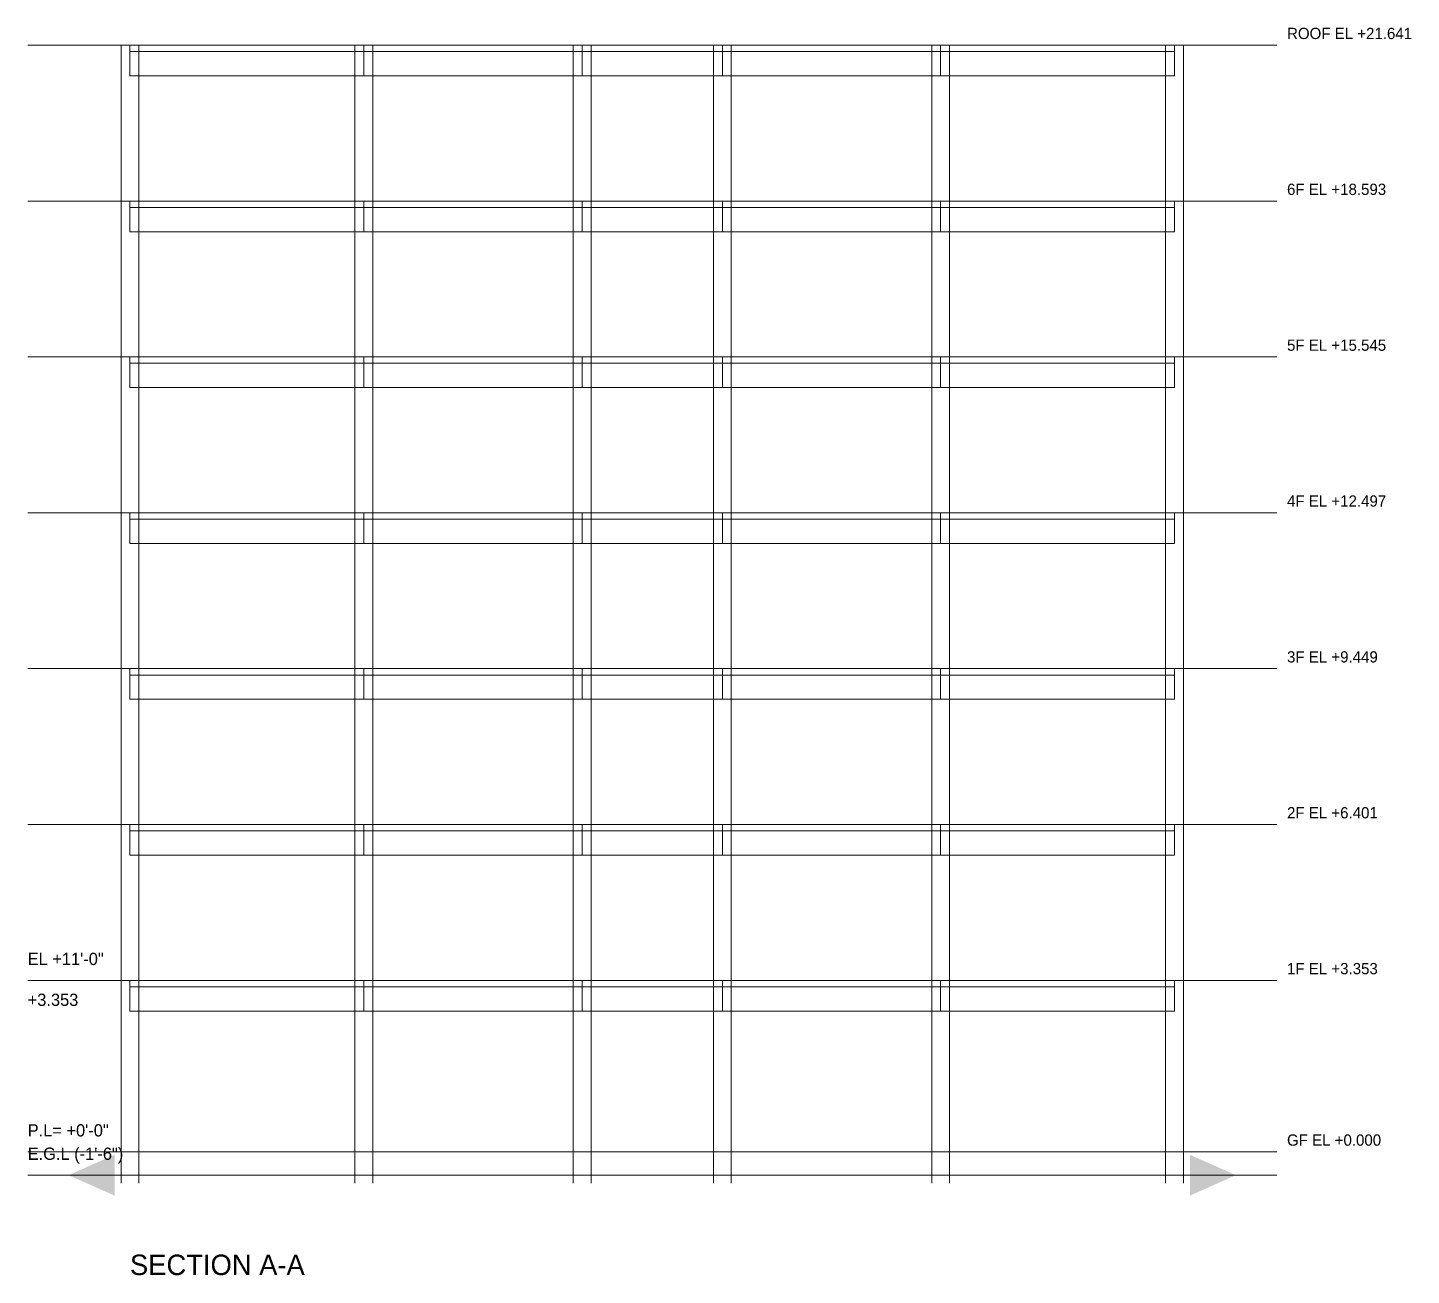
# Model space of a CAD drawing. Extents: x -3200 to 1422622, y -1410602 to 19050.
# Drawn here: x 598000 to 625052, y -1202415 to -1178016 of the extents above; entities that cross this region are included whole.
import ezdxf

# ---------------------------------------------------------------- set-up
doc = ezdxf.new("R2010")
doc.units = 0
for name, color, linetype, lineweight, plot in [('Arrow', 7, 'Continuous', 0, False), ('Beam Line', 4, 'Continuous', 0, False), ('Column', 1, 'Continuous', 0, False), ('Foundation', 3, 'Continuous', 0, False), ('Grid', 8, 'Continuous', 0, False), ('Slab', 5, 'Continuous', 0, False), ('Text-1', 7, 'Continuous', 0, False), ('Text-2', 7, 'Continuous', 0, False)]:
    doc.layers.add(name, color=color, linetype=linetype, lineweight=lineweight, plot=plot)

msp = doc.modelspace()

# ---------------------------------------------------------------- linework, layer by layer
at = {"layer": 'Arrow'}
for points in [[(598800, -1200457), (599700, -1200057), (599700, -1200857)], [(621622, -1200457), (620722, -1200057), (620722, -1200857)]]:
    msp.add_solid(points, dxfattribs=at)
at = {"layer": 'Beam Line'}
for points in [[(600000, -1178959), (604572, -1178959), (604572, -1178359), (600000, -1178359)], [(604572, -1178959), (608839, -1178959), (608839, -1178359), (604572, -1178359)], [(608839, -1178959), (611582, -1178959), (611582, -1178359), (608839, -1178359)], [(611582, -1178959), (615850, -1178959), (615850, -1178359), (611582, -1178359)], [(615850, -1178959), (620422, -1178959), (620422, -1178359), (615850, -1178359)], [(600000, -1182007), (604572, -1182007), (604572, -1181407), (600000, -1181407)], [(604572, -1182007), (608839, -1182007), (608839, -1181407), (604572, -1181407)], [(608839, -1182007), (611582, -1182007), (611582, -1181407), (608839, -1181407)], [(611582, -1182007), (615850, -1182007), (615850, -1181407), (611582, -1181407)], [(615850, -1182007), (620422, -1182007), (620422, -1181407), (615850, -1181407)], [(600000, -1185055), (604572, -1185055), (604572, -1184455), (600000, -1184455)], [(604572, -1185055), (608839, -1185055), (608839, -1184455), (604572, -1184455)], [(608839, -1185055), (611582, -1185055), (611582, -1184455), (608839, -1184455)], [(611582, -1185055), (615850, -1185055), (615850, -1184455), (611582, -1184455)], [(615850, -1185055), (620422, -1185055), (620422, -1184455), (615850, -1184455)], [(600000, -1188103), (604572, -1188103), (604572, -1187503), (600000, -1187503)], [(604572, -1188103), (608839, -1188103), (608839, -1187503), (604572, -1187503)], [(608839, -1188103), (611582, -1188103), (611582, -1187503), (608839, -1187503)], [(611582, -1188103), (615850, -1188103), (615850, -1187503), (611582, -1187503)], [(615850, -1188103), (620422, -1188103), (620422, -1187503), (615850, -1187503)], [(600000, -1191151), (604572, -1191151), (604572, -1190551), (600000, -1190551)], [(604572, -1191151), (608839, -1191151), (608839, -1190551), (604572, -1190551)], [(608839, -1191151), (611582, -1191151), (611582, -1190551), (608839, -1190551)], [(611582, -1191151), (615850, -1191151), (615850, -1190551), (611582, -1190551)], [(615850, -1191151), (620422, -1191151), (620422, -1190551), (615850, -1190551)], [(600000, -1194199), (604572, -1194199), (604572, -1193599), (600000, -1193599)], [(604572, -1194199), (608839, -1194199), (608839, -1193599), (604572, -1193599)], [(608839, -1194199), (611582, -1194199), (611582, -1193599), (608839, -1193599)], [(611582, -1194199), (615850, -1194199), (615850, -1193599), (611582, -1193599)], [(615850, -1194199), (620422, -1194199), (620422, -1193599), (615850, -1193599)], [(600000, -1197247), (604572, -1197247), (604572, -1196647), (600000, -1196647)], [(604572, -1197247), (608839, -1197247), (608839, -1196647), (604572, -1196647)], [(608839, -1197247), (611582, -1197247), (611582, -1196647), (608839, -1196647)], [(611582, -1197247), (615850, -1197247), (615850, -1196647), (611582, -1196647)], [(615850, -1197247), (620422, -1197247), (620422, -1196647), (615850, -1196647)]]:
    msp.add_lwpolyline(points, close=True, dxfattribs=at)
at = {"layer": 'Column'}
for p, q in [((599825, -1200610), (599825, -1178359)), ((600175, -1200610), (600175, -1178359)), ((604397, -1200610), (604397, -1178359)), ((604747, -1200610), (604747, -1178359)), ((608664, -1200610), (608664, -1178359)), ((609014, -1200610), (609014, -1178359)), ((611407, -1200610), (611407, -1178359)), ((611757, -1200610), (611757, -1178359)), ((615675, -1200610), (615675, -1178359)), ((616025, -1200610), (616025, -1178359)), ((620247, -1200610), (620247, -1178359)), ((620597, -1200610), (620597, -1178359))]:
    msp.add_line(p, q, dxfattribs=at)
at = {"layer": 'Foundation'}
msp.add_line((598000, -1200457), (622422, -1200457), dxfattribs=at)
at = {"layer": 'Grid'}
for p, q in [((598000, -1178359), (622422, -1178359)), ((598000, -1181407), (622422, -1181407)), ((598000, -1184455), (622422, -1184455)), ((598000, -1187503), (622422, -1187503)), ((598000, -1190551), (622422, -1190551)), ((598000, -1193599), (622422, -1193599)), ((598000, -1196647), (622422, -1196647)), ((598000, -1200000), (622422, -1200000))]:
    msp.add_line(p, q, dxfattribs=at)
at = {"layer": 'Slab'}
for p, q in [((600000, -1178484), (620422, -1178484)), ((600000, -1181532), (620422, -1181532)), ((600000, -1184580), (620422, -1184580)), ((600000, -1187628), (620422, -1187628)), ((600000, -1190676), (620422, -1190676)), ((600000, -1193724), (620422, -1193724)), ((600000, -1196772), (620422, -1196772))]:
    msp.add_line(p, q, dxfattribs=at)

# ---------------------------------------------------------------- texts
at = {"layer": 'Text-1'}
for s, height, p in [('EL +11\'-0"', 240, (598000, -1196347)), ('+3.353', 240, (598000, -1197147)), ('P.L= +0\'-0"', 240, (598000, -1199700)), ('E.G.L (-1\'-6")', 240, (598000, -1200157)), ('SECTION A-A', 400, (600000, -1202410))]:
    msp.add_text(s, height=height, dxfattribs=at).set_placement(p)
at = {"layer": 'Text-2'}
for s, p in [('ROOF EL +21.641', (622622, -1178239)), ('6F EL +18.593', (622622, -1181287)), ('5F EL +15.545', (622622, -1184335)), ('4F EL +12.497', (622622, -1187383)), ('3F EL +9.449', (622622, -1190431)), ('2F EL +6.401', (622622, -1193479)), ('1F EL +3.353', (622622, -1196527)), ('GF EL +0.000', (622622, -1199880))]:
    msp.add_text(s, height=220, dxfattribs=at).set_placement(p)

doc.saveas('drawing.dxf')
